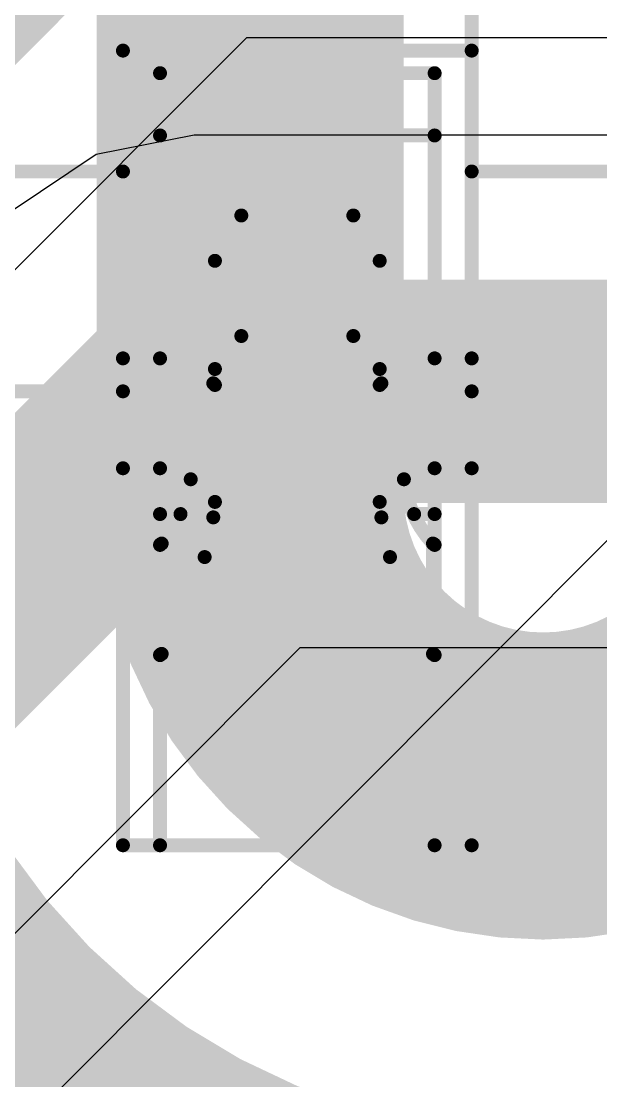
# Model space of a CAD drawing. Header units: inches. Extents: x -6 to 5433, y -4 to 5447.
# Drawn here: x 21.663 to 22.191, y 27.438 to 28.402 of the extents above; entities that cross this region are included whole.
import ezdxf

# ---------------------------------------------------------------- set-up
doc = ezdxf.new("R2010")
doc.units = ezdxf.units.IN
for name, color, linetype in [('Bottom Layer', 5, 'Continuous'), ('Ground', 16, 'Continuous'), ('Mechanical 4', 56, 'Continuous'), ('Top Layer', 1, 'Continuous'), ('Top Solder', 216, 'Continuous')]:
    doc.layers.add(name, color=color, linetype=linetype)

# ---------------------------------------------------------------- blocks, each defined once
blk = doc.blocks.new('WQFN_30_EP_2_5_4_5__43')
at = {"layer": 'Top Solder'}
blk.add_line((-1.45009616, -1.95417948), (-5421.17972658, -5430.60739378), dxfattribs=at)

msp = doc.modelspace()

# ---------------------------------------------------------------- linework, layer by layer
at = {"layer": 'Bottom Layer'}
for points in [[(21.87198064, 27.97254248, 0.2794, 0.2794, 0), (21.87198064, 29.65487592, 0.2794, 0.2794, 0)], [(22.86258064, 27.97254248, 0.2794, 0.2794, -0.9999999999999999), (21.41478064, 27.97254248, 0.2794, 0.2794, 0)], [(22.40538064, 27.97254248, 0.2794, 0.2794, -0.9999999999999999), (21.87198064, 27.97254248, 0.2794, 0.2794, 0)]]:
    msp.add_lwpolyline(points, format="xyseb", dxfattribs=at)
msp.add_lwpolyline([(21.80213064, 27.97254248, 0.1397, 0.1397, 1), (21.94183064, 27.97254248, 0.1397, 0.1397, 1)], format="xyseb", close=True, dxfattribs=at)
msp.add_lwpolyline([(21.80213064, 27.97254248, 0.1397, 0.1397, 1), (21.94183064, 27.97254248, 0.1397, 0.1397, 1)], format="xyseb", close=True, dxfattribs=at)
at = {"layer": 'Ground'}
for p, q in [((19.79367644, 26.31168728), (21.86885644, 28.38686728)), ((21.86885644, 28.38686728), (26.9689453, 28.38686728))]:
    msp.add_line(p, q, dxfattribs=at)
msp.add_lwpolyline([(19.56059842, 26.40823014, 0.2032, 0.2032, 0), (21.77231358, 28.6199453, 0.2032, 0.2032, 0)], format="xyseb", dxfattribs=at)
at = {"layer": 'Mechanical 4'}
for points in [[(21.7561541, 28.06494514, 0.0127, 0.0127, 0), (21.7561541, 28.53494674, 0.0127, 0.0127, 0)], [(22.0736541, 28.06494514, 0.0127, 0.0127, 0), (22.0736541, 28.53494674, 0.0127, 0.0127, 0)], [(21.7561541, 28.37494452, 0.0127, 0.0127, 0), (22.0736541, 28.37494452, 0.0127, 0.0127, 0)], [(21.78990562, 28.35440862, 0.0127, 0.0127, 0), (22.03990512, 28.35440862, 0.0127, 0.0127, 0)], [(21.78990562, 27.65194622, 0.0127, 0.0127, 0), (21.78990562, 28.35440862, 0.0127, 0.0127, 0)], [(22.03990512, 27.65194622, 0.0127, 0.0127, 0), (22.03990512, 28.35440862, 0.0127, 0.0127, 0)], [(21.78990562, 28.29773868, 0.0127, 0.0127, 0), (22.03990512, 28.29773868, 0.0127, 0.0127, 0)], [(21.4386541, 28.26494474, 0.0127, 0.0127, 0), (21.7561541, 28.26494474, 0.0127, 0.0127, 0)], [(22.0736541, 28.26494474, 0.0127, 0.0127, 0), (22.3911541, 28.26494474, 0.0127, 0.0127, 0)], [(21.83990552, 28.18369522, 0.0127, 0.0127, -0.2473774344944057), (21.8639136, 28.22494482, 0.0127, 0.0127, 0)], [(21.86391614, 28.22494482, 0.0127, 0.0127, 0), (21.9658946, 28.22494482, 0.0127, 0.0127, 0)], [(21.86391614, 28.11528286, 0.0127, 0.0127, 0), (21.86391614, 28.22494482, 0.0127, 0.0127, 0)], [(21.9658946, 28.11528286, 0.0127, 0.0127, 0), (21.9658946, 28.22494482, 0.0127, 0.0127, 0)], [(21.96589714, 28.22494482, 0.0127, 0.0127, -0.2473774344944055), (21.98990522, 28.18369522, 0.0127, 0.0127, 0)], [(21.83990552, 27.96434844, 0.0127, 0.0127, 0), (21.83990552, 28.18369522, 0.0127, 0.0127, 0)], [(21.98990522, 27.96434844, 0.0127, 0.0127, 0), (21.98990522, 28.18369522, 0.0127, 0.0127, 0)], [(21.83990552, 28.07071348, 0.0127, 0.0127, -0.2374800627721871), (21.8639136, 28.1152854, 0.0127, 0.0127, 0)], [(21.86391614, 28.11528286, 0.0127, 0.0127, 0), (21.9658946, 28.11528286, 0.0127, 0.0127, 0)], [(21.96589714, 28.1152854, 0.0127, 0.0127, -0.2374800627721868), (21.98990522, 28.07071348, 0.0127, 0.0127, 0)], [(21.7561541, 28.09494508, 0.0127, 0.0127, 0), (21.78990562, 28.09494508, 0.0127, 0.0127, 0)], [(22.03990512, 28.09494508, 0.0127, 0.0127, 0), (22.0736541, 28.09494508, 0.0127, 0.0127, 0)], [(21.83990552, 28.08525752, 0.0127, 0.0127, -0.05786385222358645), (21.8383866, 28.07223494, 0.0127, 0.0127, 0)], [(21.99142414, 28.07223494, 0.0127, 0.0127, -0.057863852222711), (21.98990522, 28.08525752, 0.0127, 0.0127, 0)], [(21.8178634, 27.9849453, 0.0127, 0.0127, 0), (21.8383866, 28.07223494, 0.0127, 0.0127, 0)], [(21.8383866, 27.95027684, 0.0127, 0.0127, 0), (21.8383866, 28.07223494, 0.0127, 0.0127, 0)], [(21.99142414, 28.07223494, 0.0127, 0.0127, 0), (22.0119448, 27.9849453, 0.0127, 0.0127, 0)], [(21.99142414, 27.95027684, 0.0127, 0.0127, 0), (21.99142414, 28.07223494, 0.0127, 0.0127, 0)], [(21.4386541, 28.06494514, 0.0127, 0.0127, 0), (21.7561541, 28.06494514, 0.0127, 0.0127, 0)], [(21.7561541, 27.65194622, 0.0127, 0.0127, 0), (21.7561541, 28.06494514, 0.0127, 0.0127, 0)], [(22.0736541, 28.06494514, 0.0127, 0.0127, 0), (22.3911541, 28.06494514, 0.0127, 0.0127, 0)], [(22.0736541, 27.65194622, 0.0127, 0.0127, 0), (22.0736541, 28.06494514, 0.0127, 0.0127, 0)], [(21.7561541, 27.99494528, 0.0127, 0.0127, 0), (21.78990562, 27.99494528, 0.0127, 0.0127, 0)], [(22.03990512, 27.99494528, 0.0127, 0.0127, 0), (22.0736541, 27.99494528, 0.0127, 0.0127, 0)], [(21.81786594, 27.98494784, 0.0127, 0.0127, -0.1625906327552088), (21.79142454, 27.92645418, 0.0127, 0.0127, 0)], [(22.0383862, 27.92645418, 0.0127, 0.0127, -0.1625906327552086), (22.0119448, 27.98494784, 0.0127, 0.0127, 0)], [(21.83990552, 27.96434844, 0.0127, 0.0127, -0.05365793627908248), (21.8383866, 27.95027684, 0.0127, 0.0127, 0)], [(21.99142414, 27.95027684, 0.0127, 0.0127, -0.0536579362795205), (21.98990522, 27.96434844, 0.0127, 0.0127, 0)], [(21.78990562, 27.95328166, 0.0127, 0.0127, 0), (21.808567, 27.95328166, 0.0127, 0.0127, 0)], [(22.02124374, 27.95328166, 0.0127, 0.0127, 0), (22.03990512, 27.95328166, 0.0127, 0.0127, 0)], [(21.83053292, 27.91417836, 0.0127, 0.0127, 0), (21.8383866, 27.95027684, 0.0127, 0.0127, 0)], [(21.99142414, 27.95027684, 0.0127, 0.0127, 0), (21.99927782, 27.91417836, 0.0127, 0.0127, 0)], [(21.78990562, 27.92521466, 0.0127, 0.0127, -0.01102176104531891), (21.78994118, 27.92530102, 0.0127, 0.0127, 0)], [(21.78994118, 27.92530102, 0.0127, 0.0127, -0.02840440594286649), (21.7899869, 27.92538992, 0.0127, 0.0127, 0)], [(21.7899869, 27.92538992, 0.0127, 0.0127, -0.03504147034170291), (21.79005294, 27.92548644, 0.0127, 0.0127, 0)], [(21.79005294, 27.92548644, 0.0127, 0.0127, -0.03231858311718844), (21.790152, 27.92559312, 0.0127, 0.0127, 0)], [(21.790152, 27.92559312, 0.0127, 0.0127, -0.02446223676148941), (21.79028916, 27.9257125, 0.0127, 0.0127, 0)], [(21.7902917, 27.92570996, 0.0127, 0.0127, -0.01372918960029759), (21.7904695, 27.92584458, 0.0127, 0.0127, 0)], [(21.7904695, 27.92584458, 0.0127, 0.0127, -0.008119992693883221), (21.79068032, 27.92598681999999, 0.0127, 0.0127, 0)], [(21.79067778, 27.92598936, 0.0127, 0.0127, -0.004820635637498829), (21.790914, 27.92613922, 0.0127, 0.0127, 0)], [(21.790914, 27.92613922, 0.0127, 0.0127, 0), (21.79142454, 27.92645418, 0.0127, 0.0127, 0)], [(21.79142454, 27.82607592, 0.0127, 0.0127, 0), (21.79142454, 27.92645418, 0.0127, 0.0127, 0)], [(22.0383862, 27.92645418, 0.0127, 0.0127, 0), (22.0386529, 27.92629415999999, 0.0127, 0.0127, 0)], [(22.0383862, 27.82607592, 0.0127, 0.0127, 0), (22.0383862, 27.92645418, 0.0127, 0.0127, 0)], [(22.0386529, 27.92629415999999, 0.0127, 0.0127, 0), (22.03891198, 27.92613414, 0.0127, 0.0127, 0)], [(22.03890944, 27.9261316, 0.0127, 0.0127, -0.006054857903224639), (22.0391482, 27.92598174, 0.0127, 0.0127, 0)], [(22.03915074, 27.92598428, 0.0127, 0.0127, -0.0107369692834232), (22.03935648, 27.92584204, 0.0127, 0.0127, 0)], [(22.03935648, 27.9258395, 0.0127, 0.0127, -0.01856237100486678), (22.03952158, 27.9257125, 0.0127, 0.0127, 0)], [(22.03952158, 27.92571504, 0.0127, 0.0127, -0.02338621058973843), (22.03964604, 27.9255982, 0.0127, 0.0127, 0)], [(22.03964604, 27.92559566, 0.0127, 0.0127, -0.05432145120512738), (22.03980606, 27.925395, 0.0127, 0.0127, 0)], [(22.0398086, 27.92539754, 0.0127, 0.0127, -0.02859688065353782), (22.03990766, 27.92521466, 0.0127, 0.0127, 0)], [(21.83053292, 27.91418089999999, 0.0127, 0.0127, -0.1798939642534223), (21.79142454, 27.82607592, 0.0127, 0.0127, 0)], [(21.83053292, 27.91417836, 0.0127, 0.0127, 0), (21.99927782, 27.91417836, 0.0127, 0.0127, 0)], [(22.0383862, 27.82607592, 0.0127, 0.0127, -0.1798939642534224), (21.99927782, 27.91418089999999, 0.0127, 0.0127, 0)], [(21.79067778, 27.8257254, 0.0127, 0.0127, 0), (21.790914, 27.8258397, 0.0127, 0.0127, 0)], [(21.790914, 27.8258397, 0.0127, 0.0127, 0), (21.79142454, 27.82607592, 0.0127, 0.0127, 0)], [(22.0383862, 27.82607592, 0.0127, 0.0127, 0), (22.0386529, 27.825954, 0.0127, 0.0127, 0)], [(22.0386529, 27.825954, 0.0127, 0.0127, 0), (22.03891198, 27.82583716, 0.0127, 0.0127, 0)], [(22.03891198, 27.82583716, 0.0127, 0.0127, -0.005205334050724773), (22.03915074, 27.8257254, 0.0127, 0.0127, 0)], [(21.78990562, 27.82514628, 0.0127, 0.0127, -0.01323430959547425), (21.78994118, 27.82521232, 0.0127, 0.0127, 0)], [(21.78990562, 27.82494561999999, 0.0127, 0.0127, 0), (22.03990512, 27.82494561999999, 0.0127, 0.0127, 0)], [(21.78994118, 27.82521232, 0.0127, 0.0127, -0.03268862857523835), (21.7899869, 27.8252809, 0.0127, 0.0127, 0)], [(21.7899869, 27.82527582, 0.0127, 0.0127, -0.03744583029388986), (21.79005294, 27.82534948, 0.0127, 0.0127, 0)], [(21.79005294, 27.82534948, 0.0127, 0.0127, -0.0318812047016431), (21.790152, 27.82542822, 0.0127, 0.0127, 0)], [(21.79014946, 27.82543076, 0.0127, 0.0127, -0.02261994767603596), (21.79028916, 27.8255222, 0.0127, 0.0127, 0)], [(21.79028916, 27.82551966, 0.0127, 0.0127, -0.01220889248059454), (21.79046696, 27.82561872, 0.0127, 0.0127, 0)], [(21.79046696, 27.82561872, 0.0127, 0.0127, -0.007070305402312617), (21.79067778, 27.8257254, 0.0127, 0.0127, 0)], [(22.0391482, 27.82572286, 0.0127, 0.0127, -0.009375622376942854), (22.03935394, 27.82561618, 0.0127, 0.0127, 0)], [(22.03935394, 27.82561618, 0.0127, 0.0127, -0.01668702497479149), (22.03952158, 27.82551966, 0.0127, 0.0127, 0)], [(22.03952158, 27.82551966, 0.0127, 0.0127, -0.02199391698661488), (22.03964604, 27.8254333, 0.0127, 0.0127, 0)], [(22.0396435, 27.8254333, 0.0127, 0.0127, -0.02675089180867385), (22.03973748, 27.82535456, 0.0127, 0.0127, 0)], [(22.03974002, 27.82535456, 0.0127, 0.0127, -0.02828763819271416), (22.0398086, 27.82528344, 0.0127, 0.0127, 0)], [(22.0398086, 27.82528344, 0.0127, 0.0127, -0.03260546148234791), (22.03990512, 27.82514628, 0.0127, 0.0127, 0)], [(21.7561541, 27.65194622, 0.0127, 0.0127, 0), (22.0736541, 27.65194622, 0.0127, 0.0127, 0)]]:
    msp.add_lwpolyline(points, format="xyseb", dxfattribs=at)
for points in [[(21.7529791, 28.37494452, 0.00635, 0.00635, 1), (21.7593291, 28.37494452, 0.00635, 0.00635, 1)], [(22.0704791, 28.37494452, 0.00635, 0.00635, 1), (22.0768291, 28.37494452, 0.00635, 0.00635, 1)], [(21.78673062, 28.35440862, 0.00635, 0.00635, 1), (21.79308062, 28.35440862, 0.00635, 0.00635, 1)], [(21.78673062, 28.35440862, 0.00635, 0.00635, 1), (21.79308062, 28.35440862, 0.00635, 0.00635, 1)], [(22.03673012, 28.35440862, 0.00635, 0.00635, 1), (22.04308012, 28.35440862, 0.00635, 0.00635, 1)], [(22.03673012, 28.35440862, 0.00635, 0.00635, 1), (22.04308012, 28.35440862, 0.00635, 0.00635, 1)], [(21.78673062, 28.29773868, 0.00635, 0.00635, 1), (21.79308062, 28.29773868, 0.00635, 0.00635, 1)], [(22.03673012, 28.29773868, 0.00635, 0.00635, 1), (22.04308012, 28.29773868, 0.00635, 0.00635, 1)], [(21.7529791, 28.26494474, 0.00635, 0.00635, 1), (21.7593291, 28.26494474, 0.00635, 0.00635, 1)], [(22.0704791, 28.26494474, 0.00635, 0.00635, 1), (22.0768291, 28.26494474, 0.00635, 0.00635, 1)], [(21.8607386, 28.22494482, 0.00635, 0.00635, 1), (21.8670886, 28.22494482, 0.00635, 0.00635, 1)], [(21.86074114, 28.22494482, 0.00635, 0.00635, 1), (21.86709114, 28.22494482, 0.00635, 0.00635, 1)], [(21.86074114, 28.22494482, 0.00635, 0.00635, 1), (21.86709114, 28.22494482, 0.00635, 0.00635, 1)], [(21.9627196, 28.22494482, 0.00635, 0.00635, 1), (21.9690696, 28.22494482, 0.00635, 0.00635, 1)], [(21.9627196, 28.22494482, 0.00635, 0.00635, 1), (21.9690696, 28.22494482, 0.00635, 0.00635, 1)], [(21.96272214, 28.22494482, 0.00635, 0.00635, 1), (21.96907214, 28.22494482, 0.00635, 0.00635, 1)], [(21.83673052, 28.18369522, 0.00635, 0.00635, 1), (21.84308052, 28.18369522, 0.00635, 0.00635, 1)], [(21.83673052, 28.18369522, 0.00635, 0.00635, 1), (21.84308052, 28.18369522, 0.00635, 0.00635, 1)], [(21.98673022, 28.18369522, 0.00635, 0.00635, 1), (21.99308022, 28.18369522, 0.00635, 0.00635, 1)], [(21.98673022, 28.18369522, 0.00635, 0.00635, 1), (21.99308022, 28.18369522, 0.00635, 0.00635, 1)], [(21.8607386, 28.1152854, 0.00635, 0.00635, 1), (21.8670886, 28.1152854, 0.00635, 0.00635, 1)], [(21.86074114, 28.11528286, 0.00635, 0.00635, 1), (21.86709114, 28.11528286, 0.00635, 0.00635, 1)], [(21.86074114, 28.11528286, 0.00635, 0.00635, 1), (21.86709114, 28.11528286, 0.00635, 0.00635, 1)], [(21.9627196, 28.11528286, 0.00635, 0.00635, 1), (21.9690696, 28.11528286, 0.00635, 0.00635, 1)], [(21.9627196, 28.11528286, 0.00635, 0.00635, 1), (21.9690696, 28.11528286, 0.00635, 0.00635, 1)], [(21.96272214, 28.1152854, 0.00635, 0.00635, 1), (21.96907214, 28.1152854, 0.00635, 0.00635, 1)], [(21.7529791, 28.09494508, 0.00635, 0.00635, 1), (21.7593291, 28.09494508, 0.00635, 0.00635, 1)], [(21.78673062, 28.09494508, 0.00635, 0.00635, 1), (21.79308062, 28.09494508, 0.00635, 0.00635, 1)], [(22.03673012, 28.09494508, 0.00635, 0.00635, 1), (22.04308012, 28.09494508, 0.00635, 0.00635, 1)], [(22.0704791, 28.09494508, 0.00635, 0.00635, 1), (22.0768291, 28.09494508, 0.00635, 0.00635, 1)], [(21.83673052, 28.08525752, 0.00635, 0.00635, 1), (21.84308052, 28.08525752, 0.00635, 0.00635, 1)], [(21.98673022, 28.08525752, 0.00635, 0.00635, 1), (21.99308022, 28.08525752, 0.00635, 0.00635, 1)], [(21.8352116, 28.07223494, 0.00635, 0.00635, 1), (21.8415616, 28.07223494, 0.00635, 0.00635, 1)], [(21.8352116, 28.07223494, 0.00635, 0.00635, 1), (21.8415616, 28.07223494, 0.00635, 0.00635, 1)], [(21.8352116, 28.07223494, 0.00635, 0.00635, 1), (21.8415616, 28.07223494, 0.00635, 0.00635, 1)], [(21.83673052, 28.07071348, 0.00635, 0.00635, 1), (21.84308052, 28.07071348, 0.00635, 0.00635, 1)], [(21.98673022, 28.07071348, 0.00635, 0.00635, 1), (21.99308022, 28.07071348, 0.00635, 0.00635, 1)], [(21.98824914, 28.07223494, 0.00635, 0.00635, 1), (21.99459914, 28.07223494, 0.00635, 0.00635, 1)], [(21.98824914, 28.07223494, 0.00635, 0.00635, 1), (21.99459914, 28.07223494, 0.00635, 0.00635, 1)], [(21.98824914, 28.07223494, 0.00635, 0.00635, 1), (21.99459914, 28.07223494, 0.00635, 0.00635, 1)], [(21.7529791, 28.06494514, 0.00635, 0.00635, 1), (21.7593291, 28.06494514, 0.00635, 0.00635, 1)], [(21.7529791, 28.06494514, 0.00635, 0.00635, 1), (21.7593291, 28.06494514, 0.00635, 0.00635, 1)], [(21.7529791, 28.06494514, 0.00635, 0.00635, 1), (21.7593291, 28.06494514, 0.00635, 0.00635, 1)], [(22.0704791, 28.06494514, 0.00635, 0.00635, 1), (22.0768291, 28.06494514, 0.00635, 0.00635, 1)], [(22.0704791, 28.06494514, 0.00635, 0.00635, 1), (22.0768291, 28.06494514, 0.00635, 0.00635, 1)], [(22.0704791, 28.06494514, 0.00635, 0.00635, 1), (22.0768291, 28.06494514, 0.00635, 0.00635, 1)], [(21.7529791, 27.99494528, 0.00635, 0.00635, 1), (21.7593291, 27.99494528, 0.00635, 0.00635, 1)], [(21.78673062, 27.99494528, 0.00635, 0.00635, 1), (21.79308062, 27.99494528, 0.00635, 0.00635, 1)], [(22.03673012, 27.99494528, 0.00635, 0.00635, 1), (22.04308012, 27.99494528, 0.00635, 0.00635, 1)], [(22.0704791, 27.99494528, 0.00635, 0.00635, 1), (22.0768291, 27.99494528, 0.00635, 0.00635, 1)], [(21.8146884, 27.9849453, 0.00635, 0.00635, 1), (21.8210384, 27.9849453, 0.00635, 0.00635, 1)], [(21.81469094, 27.98494784, 0.00635, 0.00635, 1), (21.82104094, 27.98494784, 0.00635, 0.00635, 1)], [(22.0087698, 27.98494784, 0.00635, 0.00635, 1), (22.0151198, 27.98494784, 0.00635, 0.00635, 1)], [(22.0087698, 27.9849453, 0.00635, 0.00635, 1), (22.0151198, 27.9849453, 0.00635, 0.00635, 1)], [(21.83673052, 27.96434844, 0.00635, 0.00635, 1), (21.84308052, 27.96434844, 0.00635, 0.00635, 1)], [(21.83673052, 27.96434844, 0.00635, 0.00635, 1), (21.84308052, 27.96434844, 0.00635, 0.00635, 1)], [(21.98673022, 27.96434844, 0.00635, 0.00635, 1), (21.99308022, 27.96434844, 0.00635, 0.00635, 1)], [(21.98673022, 27.96434844, 0.00635, 0.00635, 1), (21.99308022, 27.96434844, 0.00635, 0.00635, 1)], [(21.78673062, 27.95328166, 0.00635, 0.00635, 1), (21.79308062, 27.95328166, 0.00635, 0.00635, 1)], [(21.805392, 27.95328166, 0.00635, 0.00635, 1), (21.811742, 27.95328166, 0.00635, 0.00635, 1)], [(22.01806874, 27.95328166, 0.00635, 0.00635, 1), (22.02441874, 27.95328166, 0.00635, 0.00635, 1)], [(22.03673012, 27.95328166, 0.00635, 0.00635, 1), (22.04308012, 27.95328166, 0.00635, 0.00635, 1)], [(21.8352116, 27.95027684, 0.00635, 0.00635, 1), (21.8415616, 27.95027684, 0.00635, 0.00635, 1)], [(21.8352116, 27.95027684, 0.00635, 0.00635, 1), (21.8415616, 27.95027684, 0.00635, 0.00635, 1)], [(21.8352116, 27.95027684, 0.00635, 0.00635, 1), (21.8415616, 27.95027684, 0.00635, 0.00635, 1)], [(21.98824914, 27.95027684, 0.00635, 0.00635, 1), (21.99459914, 27.95027684, 0.00635, 0.00635, 1)], [(21.98824914, 27.95027684, 0.00635, 0.00635, 1), (21.99459914, 27.95027684, 0.00635, 0.00635, 1)], [(21.98824914, 27.95027684, 0.00635, 0.00635, 1), (21.99459914, 27.95027684, 0.00635, 0.00635, 1)], [(21.78673062, 27.92521466, 0.00635, 0.00635, 1), (21.79308062, 27.92521466, 0.00635, 0.00635, 1)], [(21.78676618, 27.92530102, 0.00635, 0.00635, 1), (21.79311618, 27.92530102, 0.00635, 0.00635, 1)], [(21.78676618, 27.92530102, 0.00635, 0.00635, 1), (21.79311618, 27.92530102, 0.00635, 0.00635, 1)], [(21.7868119, 27.92538992, 0.00635, 0.00635, 1), (21.7931619, 27.92538992, 0.00635, 0.00635, 1)], [(21.7868119, 27.92538992, 0.00635, 0.00635, 1), (21.7931619, 27.92538992, 0.00635, 0.00635, 1)], [(21.78687794, 27.92548644, 0.00635, 0.00635, 1), (21.79322794, 27.92548644, 0.00635, 0.00635, 1)], [(21.78687794, 27.92548644, 0.00635, 0.00635, 1), (21.79322794, 27.92548644, 0.00635, 0.00635, 1)], [(21.786977, 27.92559312, 0.00635, 0.00635, 1), (21.793327, 27.92559312, 0.00635, 0.00635, 1)], [(21.786977, 27.92559312, 0.00635, 0.00635, 1), (21.793327, 27.92559312, 0.00635, 0.00635, 1)], [(21.78711416, 27.9257125, 0.00635, 0.00635, 1), (21.79346416, 27.9257125, 0.00635, 0.00635, 1)], [(21.7871167, 27.92570996, 0.00635, 0.00635, 1), (21.7934667, 27.92570996, 0.00635, 0.00635, 1)], [(21.7872945, 27.92584458, 0.00635, 0.00635, 1), (21.7936445, 27.92584458, 0.00635, 0.00635, 1)], [(21.7872945, 27.92584458, 0.00635, 0.00635, 1), (21.7936445, 27.92584458, 0.00635, 0.00635, 1)], [(21.78750278, 27.92598936, 0.00635, 0.00635, 1), (21.79385278, 27.92598936, 0.00635, 0.00635, 1)], [(21.78750532, 27.92598681999999, 0.00635, 0.00635, 1), (21.79385532, 27.92598681999999, 0.00635, 0.00635, 1)], [(21.787739, 27.92613922, 0.00635, 0.00635, 1), (21.794089, 27.92613922, 0.00635, 0.00635, 1)], [(21.787739, 27.92613922, 0.00635, 0.00635, 1), (21.794089, 27.92613922, 0.00635, 0.00635, 1)], [(21.78824954, 27.92645418, 0.00635, 0.00635, 1), (21.79459954, 27.92645418, 0.00635, 0.00635, 1)], [(21.78824954, 27.92645418, 0.00635, 0.00635, 1), (21.79459954, 27.92645418, 0.00635, 0.00635, 1)], [(21.78824954, 27.92645418, 0.00635, 0.00635, 1), (21.79459954, 27.92645418, 0.00635, 0.00635, 1)], [(22.0352112, 27.92645418, 0.00635, 0.00635, 1), (22.0415612, 27.92645418, 0.00635, 0.00635, 1)], [(22.0352112, 27.92645418, 0.00635, 0.00635, 1), (22.0415612, 27.92645418, 0.00635, 0.00635, 1)], [(22.0352112, 27.92645418, 0.00635, 0.00635, 1), (22.0415612, 27.92645418, 0.00635, 0.00635, 1)], [(22.0354779, 27.92629415999999, 0.00635, 0.00635, 1), (22.0418279, 27.92629415999999, 0.00635, 0.00635, 1)], [(22.0354779, 27.92629415999999, 0.00635, 0.00635, 1), (22.0418279, 27.92629415999999, 0.00635, 0.00635, 1)], [(22.03573444, 27.9261316, 0.00635, 0.00635, 1), (22.04208444, 27.9261316, 0.00635, 0.00635, 1)], [(22.03573698, 27.92613414, 0.00635, 0.00635, 1), (22.04208698, 27.92613414, 0.00635, 0.00635, 1)], [(22.0359732, 27.92598174, 0.00635, 0.00635, 1), (22.0423232, 27.92598174, 0.00635, 0.00635, 1)], [(22.03597574, 27.92598428, 0.00635, 0.00635, 1), (22.04232574, 27.92598428, 0.00635, 0.00635, 1)], [(22.03618148, 27.92584204, 0.00635, 0.00635, 1), (22.04253148, 27.92584204, 0.00635, 0.00635, 1)], [(22.03618148, 27.9258395, 0.00635, 0.00635, 1), (22.04253148, 27.9258395, 0.00635, 0.00635, 1)], [(22.03634658, 27.92571504, 0.00635, 0.00635, 1), (22.04269658, 27.92571504, 0.00635, 0.00635, 1)], [(22.03634658, 27.9257125, 0.00635, 0.00635, 1), (22.04269658, 27.9257125, 0.00635, 0.00635, 1)], [(22.03647104, 27.9255982, 0.00635, 0.00635, 1), (22.04282104, 27.9255982, 0.00635, 0.00635, 1)], [(22.03647104, 27.92559566, 0.00635, 0.00635, 1), (22.04282104, 27.92559566, 0.00635, 0.00635, 1)], [(22.03663106, 27.925395, 0.00635, 0.00635, 1), (22.04298106, 27.925395, 0.00635, 0.00635, 1)], [(22.0366336, 27.92539754, 0.00635, 0.00635, 1), (22.0429836, 27.92539754, 0.00635, 0.00635, 1)], [(22.03673266, 27.92521466, 0.00635, 0.00635, 1), (22.04308266, 27.92521466, 0.00635, 0.00635, 1)], [(21.82735792, 27.91418089999999, 0.00635, 0.00635, 1), (21.83370792, 27.91418089999999, 0.00635, 0.00635, 1)], [(21.82735792, 27.91417836, 0.00635, 0.00635, 1), (21.83370792, 27.91417836, 0.00635, 0.00635, 1)], [(21.82735792, 27.91417836, 0.00635, 0.00635, 1), (21.83370792, 27.91417836, 0.00635, 0.00635, 1)], [(21.99610282, 27.91418089999999, 0.00635, 0.00635, 1), (22.00245282, 27.91418089999999, 0.00635, 0.00635, 1)], [(21.99610282, 27.91417836, 0.00635, 0.00635, 1), (22.00245282, 27.91417836, 0.00635, 0.00635, 1)], [(21.99610282, 27.91417836, 0.00635, 0.00635, 1), (22.00245282, 27.91417836, 0.00635, 0.00635, 1)], [(21.787739, 27.8258397, 0.00635, 0.00635, 1), (21.794089, 27.8258397, 0.00635, 0.00635, 1)], [(21.787739, 27.8258397, 0.00635, 0.00635, 1), (21.794089, 27.8258397, 0.00635, 0.00635, 1)], [(21.78824954, 27.82607592, 0.00635, 0.00635, 1), (21.79459954, 27.82607592, 0.00635, 0.00635, 1)], [(21.78824954, 27.82607592, 0.00635, 0.00635, 1), (21.79459954, 27.82607592, 0.00635, 0.00635, 1)], [(21.78824954, 27.82607592, 0.00635, 0.00635, 1), (21.79459954, 27.82607592, 0.00635, 0.00635, 1)], [(22.0352112, 27.82607592, 0.00635, 0.00635, 1), (22.0415612, 27.82607592, 0.00635, 0.00635, 1)], [(22.0352112, 27.82607592, 0.00635, 0.00635, 1), (22.0415612, 27.82607592, 0.00635, 0.00635, 1)], [(22.0352112, 27.82607592, 0.00635, 0.00635, 1), (22.0415612, 27.82607592, 0.00635, 0.00635, 1)], [(22.0354779, 27.825954, 0.00635, 0.00635, 1), (22.0418279, 27.825954, 0.00635, 0.00635, 1)], [(22.0354779, 27.825954, 0.00635, 0.00635, 1), (22.0418279, 27.825954, 0.00635, 0.00635, 1)], [(22.03573698, 27.82583716, 0.00635, 0.00635, 1), (22.04208698, 27.82583716, 0.00635, 0.00635, 1)], [(22.03573698, 27.82583716, 0.00635, 0.00635, 1), (22.04208698, 27.82583716, 0.00635, 0.00635, 1)], [(21.78673062, 27.82514628, 0.00635, 0.00635, 1), (21.79308062, 27.82514628, 0.00635, 0.00635, 1)], [(21.78673062, 27.82494561999999, 0.00635, 0.00635, 1), (21.79308062, 27.82494561999999, 0.00635, 0.00635, 1)], [(21.78676618, 27.82521232, 0.00635, 0.00635, 1), (21.79311618, 27.82521232, 0.00635, 0.00635, 1)], [(21.78676618, 27.82521232, 0.00635, 0.00635, 1), (21.79311618, 27.82521232, 0.00635, 0.00635, 1)], [(21.7868119, 27.8252809, 0.00635, 0.00635, 1), (21.7931619, 27.8252809, 0.00635, 0.00635, 1)], [(21.7868119, 27.82527582, 0.00635, 0.00635, 1), (21.7931619, 27.82527582, 0.00635, 0.00635, 1)], [(21.78687794, 27.82534948, 0.00635, 0.00635, 1), (21.79322794, 27.82534948, 0.00635, 0.00635, 1)], [(21.78687794, 27.82534948, 0.00635, 0.00635, 1), (21.79322794, 27.82534948, 0.00635, 0.00635, 1)], [(21.78697446, 27.82543076, 0.00635, 0.00635, 1), (21.79332446, 27.82543076, 0.00635, 0.00635, 1)], [(21.786977, 27.82542822, 0.00635, 0.00635, 1), (21.793327, 27.82542822, 0.00635, 0.00635, 1)], [(21.78711416, 27.8255222, 0.00635, 0.00635, 1), (21.79346416, 27.8255222, 0.00635, 0.00635, 1)], [(21.78711416, 27.82551966, 0.00635, 0.00635, 1), (21.79346416, 27.82551966, 0.00635, 0.00635, 1)], [(21.78729196, 27.82561872, 0.00635, 0.00635, 1), (21.79364196, 27.82561872, 0.00635, 0.00635, 1)], [(21.78729196, 27.82561872, 0.00635, 0.00635, 1), (21.79364196, 27.82561872, 0.00635, 0.00635, 1)], [(21.78750278, 27.8257254, 0.00635, 0.00635, 1), (21.79385278, 27.8257254, 0.00635, 0.00635, 1)], [(21.78750278, 27.8257254, 0.00635, 0.00635, 1), (21.79385278, 27.8257254, 0.00635, 0.00635, 1)], [(22.0359732, 27.82572286, 0.00635, 0.00635, 1), (22.0423232, 27.82572286, 0.00635, 0.00635, 1)], [(22.03597574, 27.8257254, 0.00635, 0.00635, 1), (22.04232574, 27.8257254, 0.00635, 0.00635, 1)], [(22.03617894, 27.82561618, 0.00635, 0.00635, 1), (22.04252894, 27.82561618, 0.00635, 0.00635, 1)], [(22.03617894, 27.82561618, 0.00635, 0.00635, 1), (22.04252894, 27.82561618, 0.00635, 0.00635, 1)], [(22.03634658, 27.82551966, 0.00635, 0.00635, 1), (22.04269658, 27.82551966, 0.00635, 0.00635, 1)], [(22.03634658, 27.82551966, 0.00635, 0.00635, 1), (22.04269658, 27.82551966, 0.00635, 0.00635, 1)], [(22.0364685, 27.8254333, 0.00635, 0.00635, 1), (22.0428185, 27.8254333, 0.00635, 0.00635, 1)], [(22.03647104, 27.8254333, 0.00635, 0.00635, 1), (22.04282104, 27.8254333, 0.00635, 0.00635, 1)], [(22.03656248, 27.82535456, 0.00635, 0.00635, 1), (22.04291248, 27.82535456, 0.00635, 0.00635, 1)], [(22.03656502, 27.82535456, 0.00635, 0.00635, 1), (22.04291502, 27.82535456, 0.00635, 0.00635, 1)], [(22.0366336, 27.82528344, 0.00635, 0.00635, 1), (22.0429836, 27.82528344, 0.00635, 0.00635, 1)], [(22.0366336, 27.82528344, 0.00635, 0.00635, 1), (22.0429836, 27.82528344, 0.00635, 0.00635, 1)], [(22.03673012, 27.82514628, 0.00635, 0.00635, 1), (22.04308012, 27.82514628, 0.00635, 0.00635, 1)], [(22.03673012, 27.82494561999999, 0.00635, 0.00635, 1), (22.04308012, 27.82494561999999, 0.00635, 0.00635, 1)], [(21.7529791, 27.65194622, 0.00635, 0.00635, 1), (21.7593291, 27.65194622, 0.00635, 0.00635, 1)], [(21.7529791, 27.65194622, 0.00635, 0.00635, 1), (21.7593291, 27.65194622, 0.00635, 0.00635, 1)], [(21.78673062, 27.65194622, 0.00635, 0.00635, 1), (21.79308062, 27.65194622, 0.00635, 0.00635, 1)], [(22.03673012, 27.65194622, 0.00635, 0.00635, 1), (22.04308012, 27.65194622, 0.00635, 0.00635, 1)], [(22.0704791, 27.65194622, 0.00635, 0.00635, 1), (22.0768291, 27.65194622, 0.00635, 0.00635, 1)], [(22.0704791, 27.65194622, 0.00635, 0.00635, 1), (22.0768291, 27.65194622, 0.00635, 0.00635, 1)]]:
    msp.add_lwpolyline(points, format="xyseb", close=True, dxfattribs=at)
at = {"layer": 'Top Layer'}
for p, q in [((21.82109682, 28.29802316), (21.73190218, 28.28028126)), ((25.05608908, 28.29802316), (21.82109682, 28.29802316)), ((21.73190218, 28.28028126), (21.65628638, 28.22975558)), ((21.29367852, 27.20790596), (21.91763968, 27.83186712)), ((21.91763968, 27.83186712), (24.95954622, 27.83186712))]:
    msp.add_line(p, q, dxfattribs=at)
for points in [[(21.0606005, 27.30444882, 0.2032, 0.2032, 0), (21.82109682, 28.06494514, 0.2032, 0.2032, 0)], [(21.82109682, 28.06494514, 0.2032, 0.2032, 0), (25.05608908, 28.06494514, 0.2032, 0.2032, 0)]]:
    msp.add_lwpolyline(points, format="xyseb", dxfattribs=at)
msp.add_lwpolyline([(21.77029682, 28.06494514, 0.1016, 0.1016, 1), (21.87189682, 28.06494514, 0.1016, 0.1016, 1)], format="xyseb", close=True, dxfattribs=at)
msp.add_lwpolyline([(21.77029682, 28.06494514, 0.1016, 0.1016, 1), (21.87189682, 28.06494514, 0.1016, 0.1016, 1)], format="xyseb", close=True, dxfattribs=at)

# ---------------------------------------------------------------- block references
at = {"rotation": 180}
msp.add_blockref('WQFN_30_EP_2_5_4_5__43', (11.67240744, 16.88571426), dxfattribs=at)

doc.saveas('drawing.dxf')
